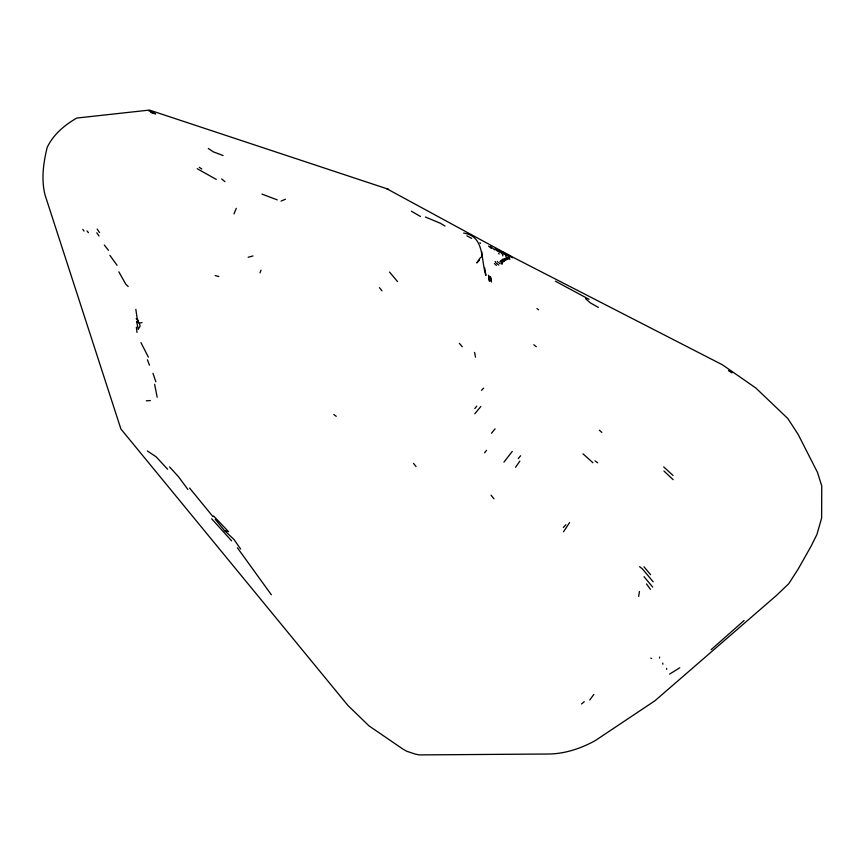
<?xml version="1.0" encoding="UTF-8"?>
<svg xmlns="http://www.w3.org/2000/svg" width="865" height="865" viewBox="0 0 865 865"><rect width="100%" height="100%" fill="white"/><g stroke="black" fill="none" stroke-linecap="round" stroke-linejoin="round"><path stroke-width="1.3" d="M659.552 658.07L659.584 657.043M504.295 261.219L503.073 259.154L504.295 261.219L502.987 261.273L501.765 259.878L503.073 262.095L501.689 262.127L500.965 260.495L502.316 263.176L499.948 261.414M463.629 233.096C485.049 236.026 480.724 260.516 485.935 275.394L484.605 267.588M638.662 596.439L639.419 591.465M504.317 260.462L506.998 259.446L506.566 257.413L508.598 258.743L509.755 257.424L509.615 255.553L512.469 257.824M508.934 255.283L506.003 254.029L505.203 254.624L503.246 252.418L506.003 254.029L505.776 256.71M260.008 272.843L261.003 270.172M236.318 208.303L233.972 213.915M593.812 694.454L589.746 699.969M569.581 522.557L563.537 531.78M515.562 467.295L519.854 461.11M491.471 433.268L495.083 428.824M474.831 408.583L476.712 406.128M474.799 413.773L480.864 406.474M512.275 451.389L503.938 462.137M518.276 458.634L520.6 455.736M484.53 452.795L486.573 450.319M563.385 527.477L565.829 524.752M481.502 390.353L483.589 388.136M479.48 260.149L476.723 262.928L480.378 257.683L482.367 256.289M711.062 649.745L744.105 620.508M505.203 254.624L504.706 253.423L503.798 254.202L501.527 251.769L502.857 255.889M581.529 703.937L584.264 701.677M669.596 674.105L679.793 667.758M281.082 201.091L285.45 199.22M509.453 256.505L510.047 256.3L509.615 255.553M136.692 321.683L139.276 323.207L140.141 326.094L138.227 329.338L136.692 321.683L138.324 321.164L137.178 318.569L135.837 309.378M248.147 257.283L252.991 255.943M139.276 323.207L141.99 322.558M507.712 258.073L509.139 257.911L509.831 259.37M150.369 400.538L146.315 400.83M508.598 258.743L505.69 258.203L506.998 259.446M215.223 275.589L218.813 276.562M150.942 112.558L155.603 113.877L148.769 110.774M215.244 519.249L224.478 530.537L228.555 531.683L213.569 515.951M223.084 155.538L213.19 151.786L208.303 148.466M388.601 189.316L149.429 110.082L76.769 118.062C64.529 125.101 53.381 134.443 47.186 147.385C43.38 162.944 41.012 179.79 45.207 195.49L120.905 428.997L347.914 705.451L369.009 725.886L402.949 749.101L406.669 751.231L414.757 753.934L419.06 754.918L548.259 754.01C564.607 753.956 581.031 748.474 595.282 740.591L654.989 700.726L776.846 595.109L788.761 583.702L798.244 568.943L811.024 546.312L816.895 534.57L821.609 518.124L821.75 485.903L817.457 472.333L798.146 434.403L787.842 418.541L755.751 387.942L722.426 364.803L512.675 257.1L386.698 188.678M501.105 263.76L502.251 264.139M262.009 194.128L277.297 199.891M425.418 217.018L440.404 223.289L445.01 226.046M650.74 658.114L651.669 658.535M490.433 246.395L494.737 249.92M411.426 211.233L420.455 216.477M498.781 265.004L496.056 263.025M197.198 168.707L216.304 179.423M466.873 235.799L471.641 238.383M504.706 253.423L502.392 252.104M502.111 253.348L501.722 252.104L498.586 250.245M555.406 281.212L589.108 299.366M495.007 248.806L497.57 251.218M488.541 246.082L491.331 248.417M497.191 249.726L500.23 252.656M598.364 307.378L590.265 302.847L585.583 298.717M728.46 370.631L731.952 372.88M147.331 450.968L156.111 456.807L167.637 469.252M199.296 167.323L201.815 169.032M498.77 262.744L499.862 263.501M495.613 264.766L496.424 265.328M595.023 460.872L597.661 462.818M333.804 414.519L336.269 416.325M639.592 566.716L642.273 568.738L653.183 581.81M536.97 308.556L538.581 309.8M507.56 254.764L508.663 255.997M533.792 344.757L536.3 346.714M221.656 178.936L224.954 181.661M224.478 530.537L233.993 539.468L240.621 549.037M583.021 453.844L592.936 462.753M663.92 471.014L673.165 479.686M663.682 466.884L673.024 475.48M599.359 430.197L601.813 432.435M128.193 286.531L125.793 284.207L118.84 271.826M169.551 466.895L178.395 476.593L187.921 489.482M108.46 250.342L104.308 245.022M231.615 540.841L211.655 518.784M650.588 574.674L643.982 566.791M397.522 281.568L389.52 272.075M646.447 583.907L650.448 589.346M644.036 576.685L652.686 587.076M213.071 516.751L189.597 488.055M459.369 343.373L462.299 346.789M504.792 259.046L504.371 258.559L505.56 260.365M479.88 242.708L480.497 243.443M97.14 229.041L99.605 232.599M413.524 463.424L416.054 466.473M86.976 230.912L88.425 232.663M494.402 263.49L494.931 264.139M136.173 318.536L138.324 321.164M98.999 236.037L96.815 232.75M491.039 495.169L493.947 498.846M379.486 287.667L381.995 290.856M117.067 265.263L109.887 255.337M271.372 594.817L237.378 547.772M82.791 229.398L84.035 231.085M498.543 253.196L499.137 254.061M497.332 261.414L497.829 262.149M148.391 357.18L140.963 342.627M506.003 254.029L506.847 255.748L506.468 254.191M495.18 261.479L495.559 262.268M147.418 359.786L149.472 365.181M155.873 381.768L152.975 373.302M157.171 397.23L154.619 384.363M474.571 352.423L475.545 357.202M662.72 663.12L662.914 664.223M136.962 332.387L136.367 327.175M666.601 668.396L666.666 669.326M481.686 251.661L481.913 255.651M508.177 255.618L508.198 257.219M490.704 277.914L490.26 276.616L491.439 281.936L490.704 277.914M488.768 276.746L488.52 275.243L489.449 281.179L488.768 276.746"/></g></svg>
